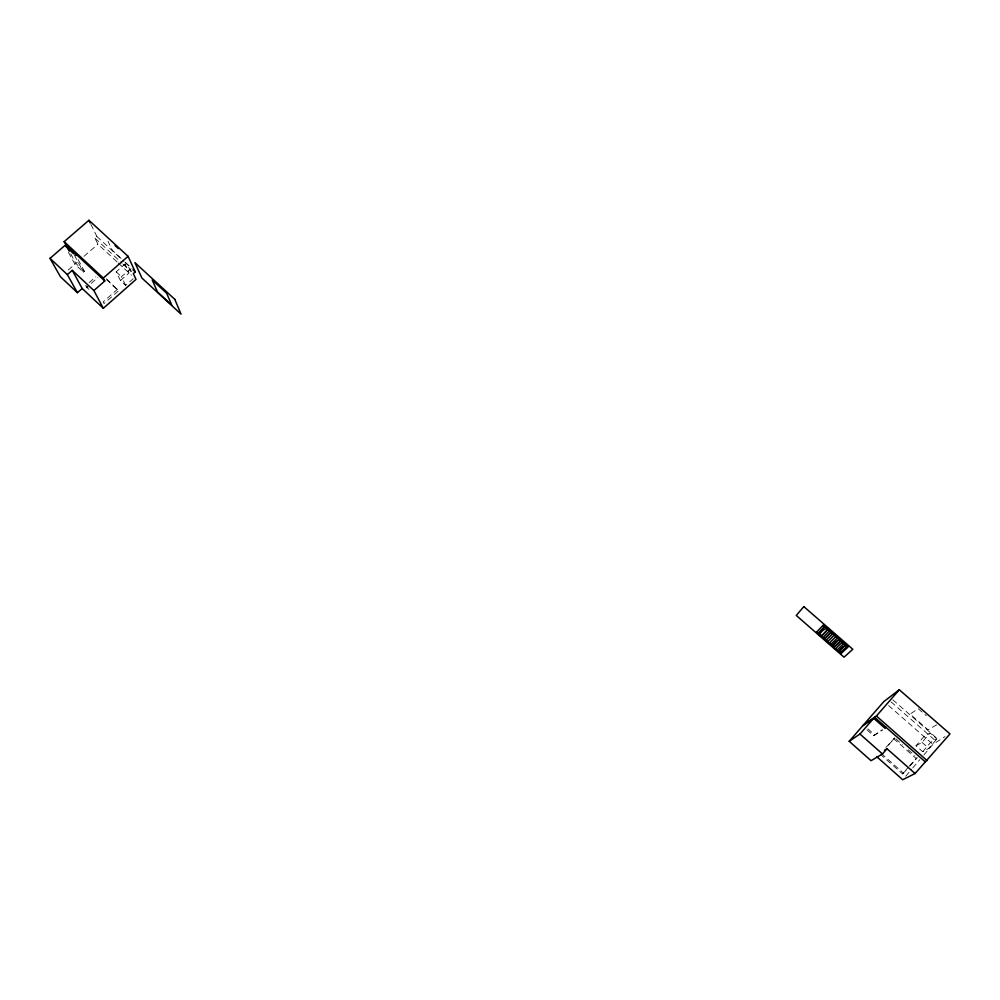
<?xml version="1.0" encoding="UTF-8"?>
<svg xmlns="http://www.w3.org/2000/svg" width="1000" height="1000" viewBox="0 0 1000 1000"><rect width="100%" height="100%" fill="white"/><g stroke="black" fill="none" stroke-linecap="round" stroke-linejoin="round"><path stroke-width="0.75" stroke-dasharray="5 3.75" d="M880.188 754.1L902.575 773.925L908.3 767.225M909.262 766.112L917.138 757.663L909.475 766.612M902.575 773.925L908.525 767.725M922.712 751.7L930.662 742.387L936.875 738.962L930.05 733L923.938 736.513L915.987 745.788L922.712 751.7L928.825 748.388L936.875 738.962M905.713 776.188L911.762 769.112M912.763 767.938L919.812 759.688M923.85 754.963L932.913 744.362L945.037 736.625M915.987 745.788L922 742.4L930.05 733M885.925 747.45L894.712 737.913L886.087 747.9M867.013 729.862L873.662 735.725L882.175 729.775M117.688 289.075L103.188 301.875L104.075 303.55L118.537 290.788L105.712 277.95M131.363 271.525L130.188 269.025L124.9 264.15L116.175 271.812L120.438 280.55L125.662 285.4L133.2 278.738M125.662 285.4L121.463 276.712L130.188 269.025M120.438 280.55L129.05 272.962L124.9 264.15M88.875 289.337L86.7 287.312L90.037 284.387M91.15 283.412L97.825 277.562M89.125 282.663L95.812 276.8M68.425 252.225L74.9 264.237L83.5 272.262L84.45 271.425L78.125 259.513M116.975 261.8L97.925 244.2L94.938 238.162L96.875 236.488L90.913 224.338M68.238 270.025L74.9 264.237M84.45 271.425L75.838 263.412L79.325 260.375M83.975 256.337L97.925 244.2M873.662 735.725L882.55 729.987M936.688 724.8L928.075 729.812L910.05 714.062L918.288 708.763L926.338 715.775M892.837 699.837L938.825 740.025M891.062 701.875L937.05 742.1M888.6 705.562L932.913 744.362M922 742.4L928.825 748.388M895.825 738.9L902.562 744.825M908.162 749.762L914.9 755.688M893.575 738.6L915.95 758.3M867.9 728.85L874.538 734.712M881.287 753.45L903.737 773.325M121.088 258.375L112.35 250.312L108.012 241.25M125.463 262.4L132.012 268.45M96.875 236.488L123.963 261.475M125.087 262.525L129.6 266.688M94.938 238.162L122.037 263.175M123.162 264.212L131.062 271.512M118.1 262.838L131.537 275.262M116.175 271.812L121.463 276.712M106.587 279.688L118.537 290.788M87.95 287.625L85.775 285.587L86.7 287.312M70.738 253.888L75.838 263.412M74.338 255.062L83.5 272.262"/><path stroke-width="1.5" d="M838.388 651.812C843.825 643.25 854.325 642.513 840.688 652.362L838.413 651.675L845.35 645.175M838.062 637.388L835.738 636.688L828.962 643.45L831.263 644.013L838.062 637.388L835.713 636.825M832.1 646.237C837.425 637.525 847.812 636.825 834.4 646.787L832.125 646.1L838.938 639.513M835.275 648.888L842.15 642.35L844.488 642.913L837.55 649.575L835.25 649.025M840.688 652.362L847.7 645.75M831.663 631.737L829.35 631.025L822.7 637.9L825 638.45L831.663 631.737L829.35 631.025M825.837 640.675L828.138 641.237L834.887 634.425M821.875 635.688L828.5 628.775L821.875 635.688C815.25 636.763 825.987 625.812 828.475 628.913M825.288 626.1L822.987 625.4L816.438 632.275L840.925 653.662L847.962 647.163L822.987 625.4L825.288 626.1L818.75 632.913L816.462 632.362L818.775 632.775L825.312 625.962M825 638.45L831.688 631.587M915.062 773.525L950 733.913L899.3 689.75L883.938 701.488L849.2 741.287L871.05 760.7L882.475 753.975L887 748.737L915.062 773.525L902.7 779.725L876.612 756.587M885.987 727.3L885.088 728.337L873.688 718.3L862.588 725.95M849.2 741.287L859.963 734.05L873.688 718.3M863.462 724.938L876.4 716.012L899.3 689.75M825.863 640.537L832.55 633.862L834.862 634.562M841.275 640.075L834.425 646.65L832.125 646.1M69.275 251.175L64.162 241.65L88.925 220.275L128.062 256.312L135.25 271.887L133.325 273.587L136.025 279.4L103.325 308.3L82.2 288.525L72.263 270.35L67.362 274.613L77.425 292.7L82.2 288.525M103.325 308.3L93.888 290.55L104.787 280.975L103.3 278.05L128.062 256.312M77.425 292.7L60.462 276.788L50 258.363L64.825 245.55L73.637 253.738L74.612 252.887L76.013 255.538M884.438 750.25L887 748.737M819.6 634.987L821.9 635.55M838.913 639.65L841.25 640.212M822.725 637.762L825.025 638.312M842.125 642.487L844.463 643.05M845.325 645.325L847.675 645.888M828.988 643.312L831.287 643.875M838.413 651.675L840.713 652.225M876.4 716.012L927.188 760.662M874.587 717.262L925.125 761.725M859.963 734.05L882.475 753.975M115.037 245.538L118.362 248.6M132.988 269.812L135.25 271.887M64.162 241.65L103.3 278.05M65.8 244.7L104.787 280.975M72.263 270.35L93.888 290.55M50 258.363L67.362 274.613M88.925 220.275L90.25 222.987M803.838 606.6L796.263 615.438L844.05 657.2L852.812 649.262L803.838 606.6M174.8 299.337L134.9 262.6L141.938 278.075L181.05 314.15L174.8 299.337M166.675 293.275L152.188 279.938L157.525 291.975L171.775 305.125L166.675 293.275"/></g></svg>
